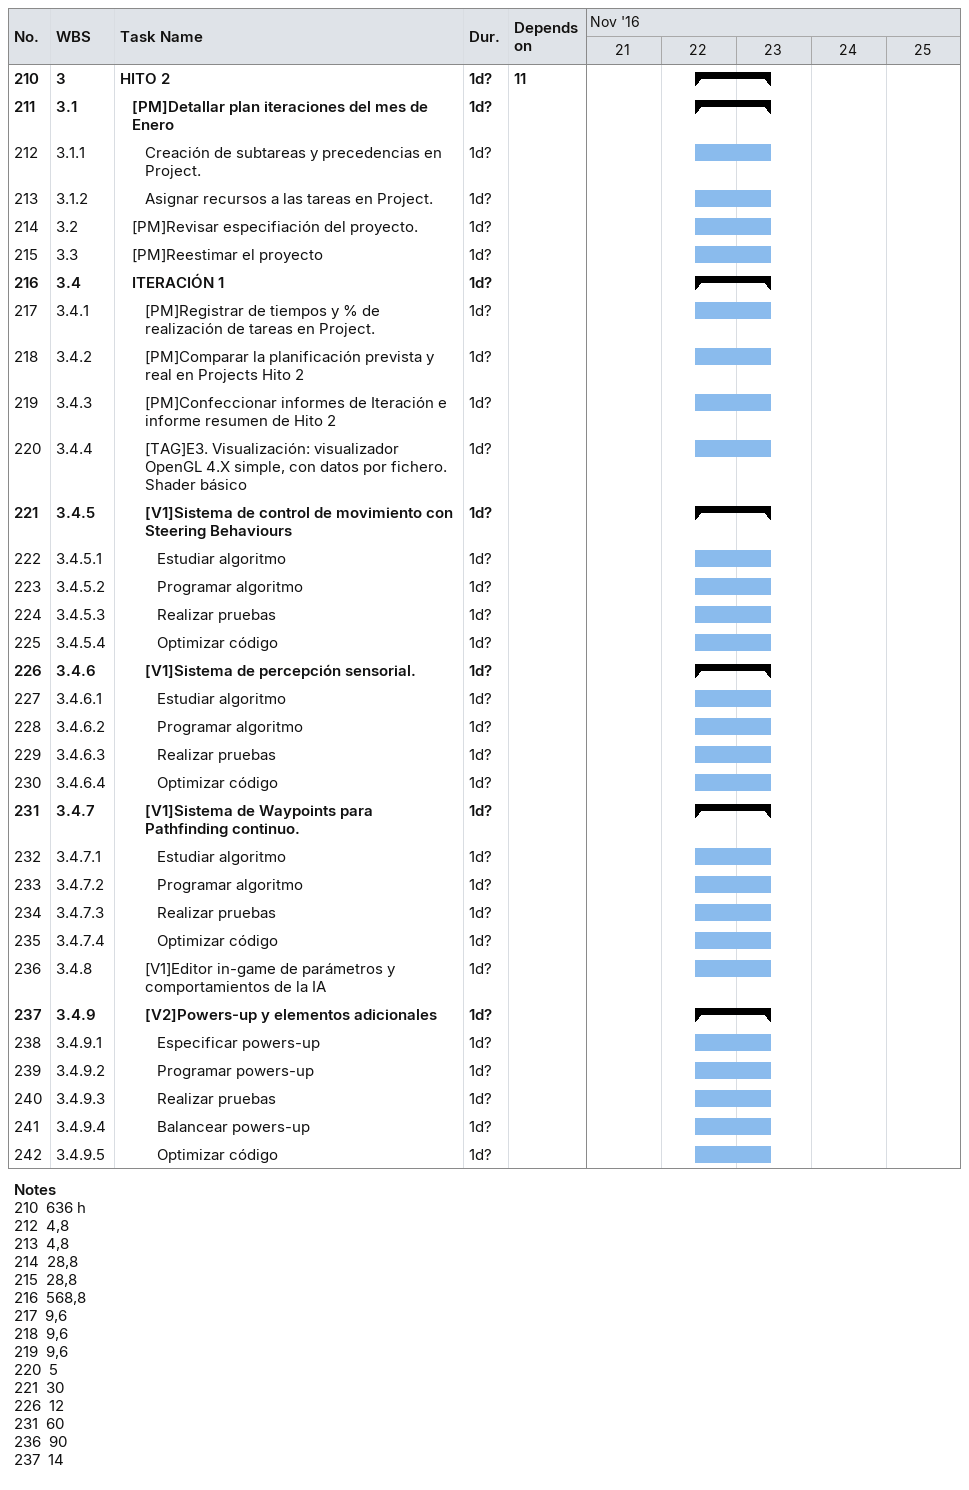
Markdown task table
| ID | WBS | Task | Duration | Start | Finish | Predecessors |
|---|---|---|---|---|---|---|
| 210 | 3 | **HITO 2** | 1d? | 2016-11-22 | 2016-11-23 | 11 |
| 211 | 3.1 | **[PM]Detallar plan iteraciones del mes de Enero** | 1d? | 2016-11-22 | 2016-11-23 |  |
| 212 | 3.1.1 | Creación de subtareas y precedencias en Project. | 1d? | 2016-11-22 | 2016-11-23 |  |
| 213 | 3.1.2 | Asignar recursos a las tareas en Project. | 1d? | 2016-11-22 | 2016-11-23 |  |
| 214 | 3.2 | [PM]Revisar especifiación del proyecto. | 1d? | 2016-11-22 | 2016-11-23 |  |
| 215 | 3.3 | [PM]Reestimar el proyecto | 1d? | 2016-11-22 | 2016-11-23 |  |
| 216 | 3.4 | **ITERACIÓN 1** | 1d? | 2016-11-22 | 2016-11-23 |  |
| 217 | 3.4.1 | [PM]Registrar de tiempos y % de realización de tareas en Project. | 1d? | 2016-11-22 | 2016-11-23 |  |
| 218 | 3.4.2 | [PM]Comparar la planificación prevista y real en Projects Hito 2 | 1d? | 2016-11-22 | 2016-11-23 |  |
| 219 | 3.4.3 | [PM]Confeccionar informes de Iteración e informe resumen de Hito 2 | 1d? | 2016-11-22 | 2016-11-23 |  |
| 220 | 3.4.4 | [TAG]E3. Visualización: visualizador OpenGL 4.X simple, con datos por fichero. Shader básico | 1d? | 2016-11-22 | 2016-11-23 |  |
| 221 | 3.4.5 | **[V1]Sistema de control de movimiento con Steering Behaviours** | 1d? | 2016-11-22 | 2016-11-23 |  |
| 222 | 3.4.5.1 | Estudiar algoritmo | 1d? | 2016-11-22 | 2016-11-23 |  |
| 223 | 3.4.5.2 | Programar algoritmo | 1d? | 2016-11-22 | 2016-11-23 |  |
| 224 | 3.4.5.3 | Realizar pruebas | 1d? | 2016-11-22 | 2016-11-23 |  |
| 225 | 3.4.5.4 | Optimizar código | 1d? | 2016-11-22 | 2016-11-23 |  |
| 226 | 3.4.6 | **[V1]Sistema de percepción sensorial.** | 1d? | 2016-11-22 | 2016-11-23 |  |
| 227 | 3.4.6.1 | Estudiar algoritmo | 1d? | 2016-11-22 | 2016-11-23 |  |
| 228 | 3.4.6.2 | Programar algoritmo | 1d? | 2016-11-22 | 2016-11-23 |  |
| 229 | 3.4.6.3 | Realizar pruebas | 1d? | 2016-11-22 | 2016-11-23 |  |
| 230 | 3.4.6.4 | Optimizar código | 1d? | 2016-11-22 | 2016-11-23 |  |
| 231 | 3.4.7 | **[V1]Sistema de Waypoints para Pathfinding continuo.** | 1d? | 2016-11-22 | 2016-11-23 |  |
| 232 | 3.4.7.1 | Estudiar algoritmo | 1d? | 2016-11-22 | 2016-11-23 |  |
| 233 | 3.4.7.2 | Programar algoritmo | 1d? | 2016-11-22 | 2016-11-23 |  |
| 234 | 3.4.7.3 | Realizar pruebas | 1d? | 2016-11-22 | 2016-11-23 |  |
| 235 | 3.4.7.4 | Optimizar código | 1d? | 2016-11-22 | 2016-11-23 |  |
| 236 | 3.4.8 | [V1]Editor in-game de parámetros y comportamientos de la IA | 1d? | 2016-11-22 | 2016-11-23 |  |
| 237 | 3.4.9 | **[V2]Powers-up y elementos adicionales** | 1d? | 2016-11-22 | 2016-11-23 |  |
| 238 | 3.4.9.1 | Especificar powers-up | 1d? | 2016-11-22 | 2016-11-23 |  |
| 239 | 3.4.9.2 | Programar powers-up | 1d? | 2016-11-22 | 2016-11-23 |  |
| 240 | 3.4.9.3 | Realizar pruebas | 1d? | 2016-11-22 | 2016-11-23 |  |
| 241 | 3.4.9.4 | Balancear powers-up | 1d? | 2016-11-22 | 2016-11-23 |  |
| 242 | 3.4.9.5 | Optimizar código | 1d? | 2016-11-22 | 2016-11-23 |  |

Notes
- 210: 636 h
- 212: 4,8
- 213: 4,8
- 214: 28,8
- 215: 28,8
- 216: 568,8
- 217: 9,6
- 218: 9,6
- 219: 9,6
- 220: 5
- 221: 30
- 226: 12
- 231: 60
- 236: 90
- 237: 14
